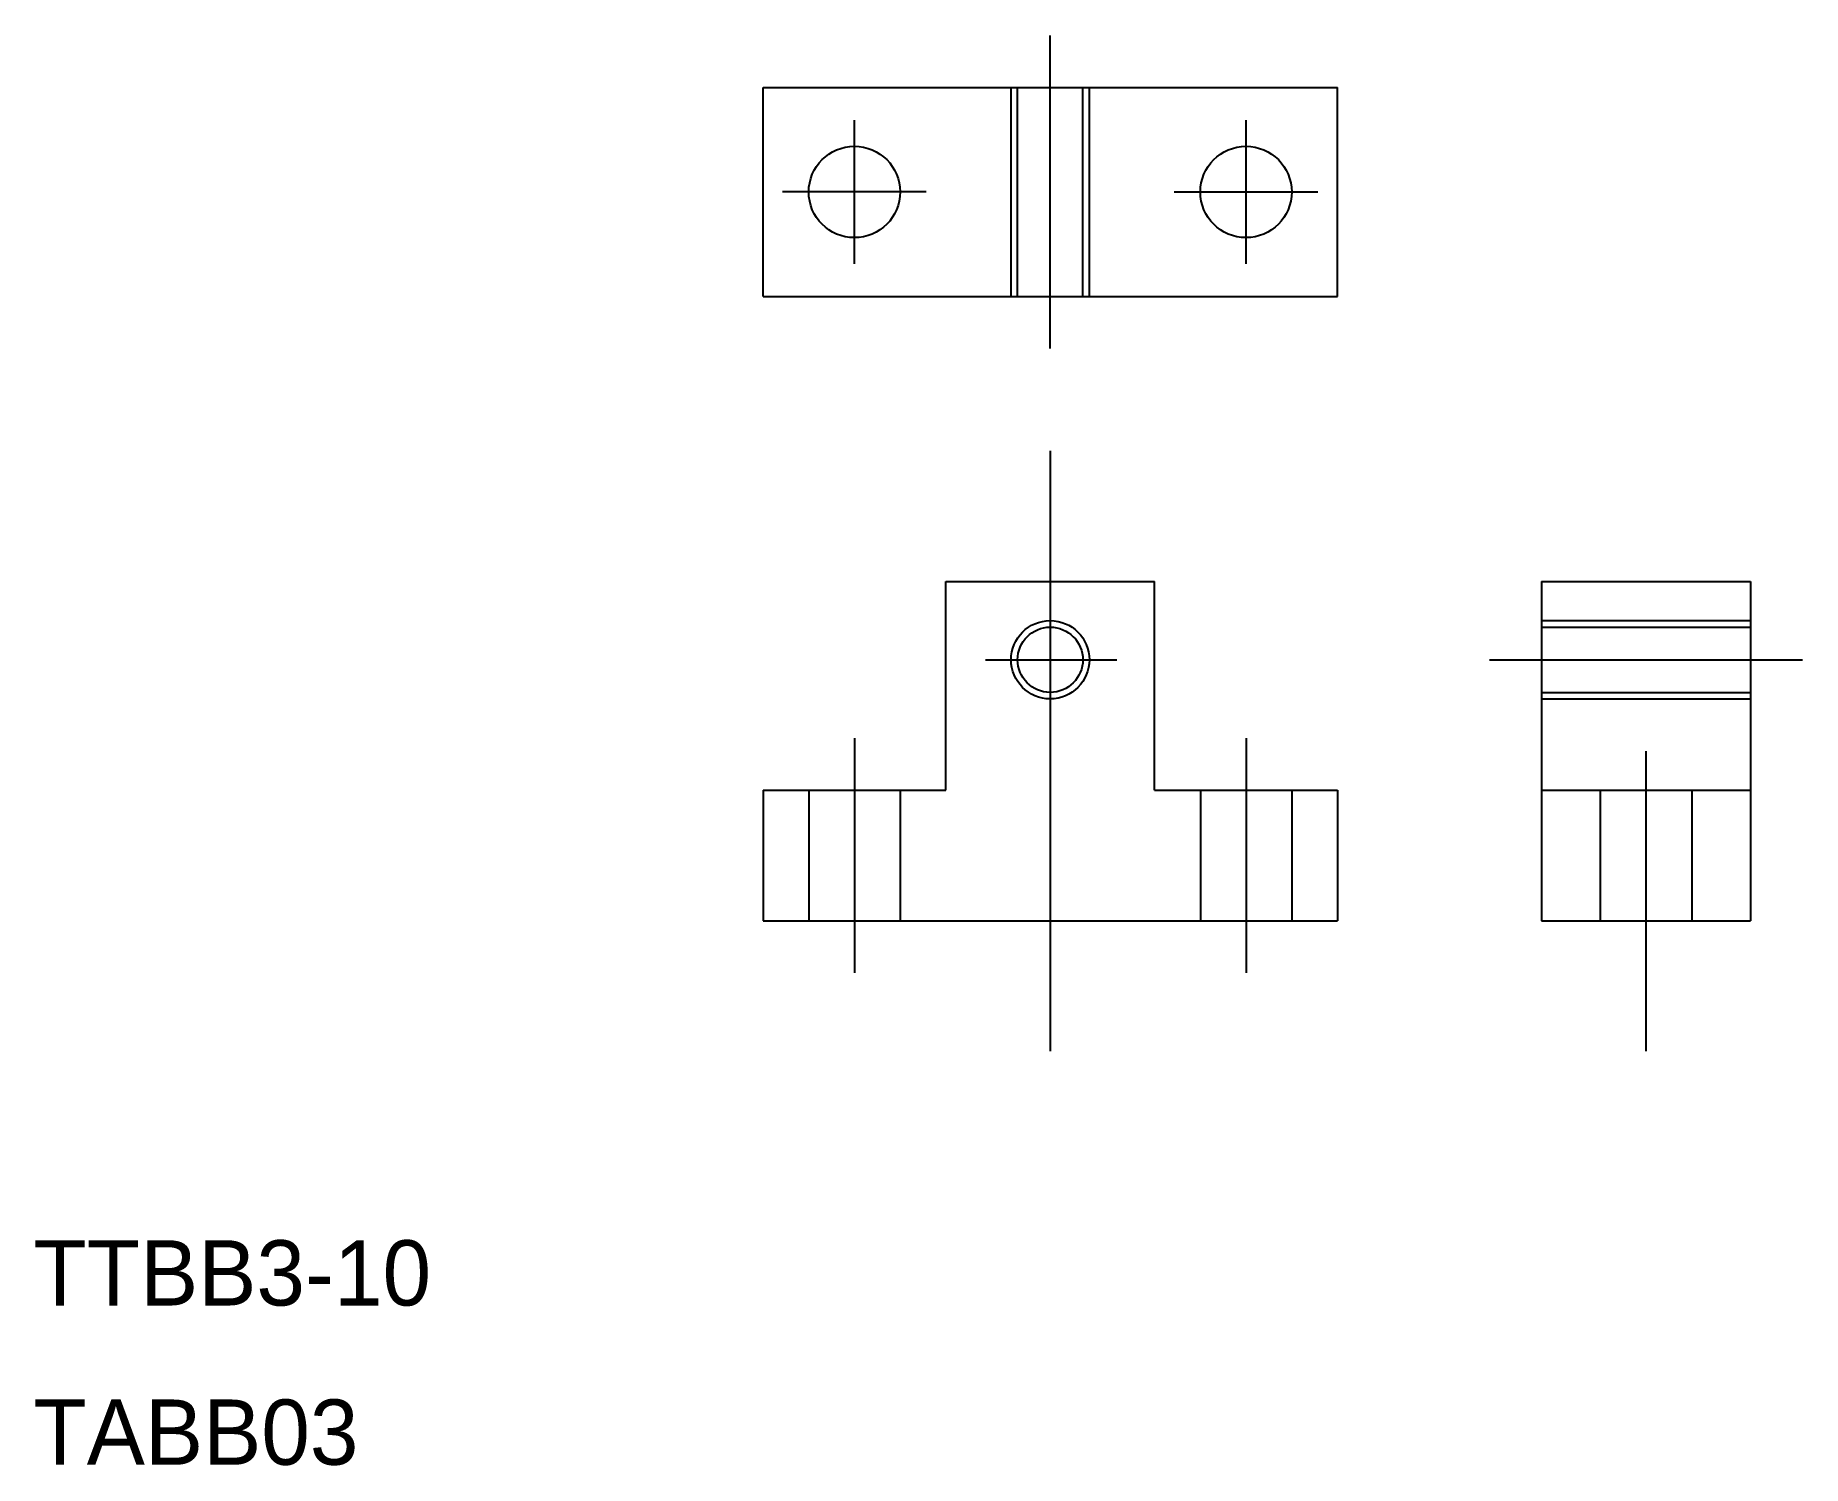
# Model space of a CAD drawing. Extents: x 497.6 to 565.3, y 437.5 to 492.3.
import ezdxf

# ---------------------------------------------------------------- set-up
doc = ezdxf.new("R2010")
doc.units = 0
doc.linetypes.add('CENTER', pattern=[50.8, 31.75, -6.35, 6.35, -6.35])
doc.linetypes.add('DASHED', pattern=[19.05, 12.7, -6.35])
doc.layers.get('0').update_dxf_attribs({"linetype": 'CONTINUOUS'})
doc.layers.add('CENTER', color=1, linetype='CENTER')

msp = doc.modelspace()

# ---------------------------------------------------------------- linework, layer by layer
at = {"color": 7, "linetype": 'CONTINUOUS'}
for p, q in [((525.5, 482.269), (525.5, 490.269)), ((525.5, 490.269), (547.5, 490.269)), ((547.5, 482.269), (547.5, 490.269)), ((525.5, 482.269), (547.5, 482.269)), ((532.5, 471.348), (540.5, 471.348)), ((532.5, 463.348), (532.5, 471.348)), ((540.5, 463.348), (540.5, 471.348)), ((555.321, 471.348), (563.321, 471.348)), ((555.321, 471.348), (555.321, 458.348)), ((563.321, 471.348), (563.321, 458.348)), ((525.5, 463.348), (532.5, 463.348)), ((525.5, 463.348), (525.5, 458.348)), ((540.5, 463.348), (547.5, 463.348)), ((547.5, 463.348), (547.5, 458.348)), ((555.321, 463.348), (563.321, 463.348)), ((525.5, 458.348), (547.5, 458.348)), ((555.321, 458.348), (563.321, 458.348))]:
    msp.add_line(p, q, dxfattribs=at)
at = {"color": 3, "linetype": 'DASHED'}
for p, q in [((535, 482.269), (535, 490.269)), ((535.25, 482.269), (535.25, 490.269)), ((537.75, 482.269), (537.75, 490.269)), ((538, 482.269), (538, 490.269)), ((555.321, 469.848), (563.321, 469.848)), ((555.321, 469.598), (563.321, 469.598)), ((555.321, 467.098), (563.321, 467.098)), ((555.321, 466.848), (563.321, 466.848)), ((527.25, 463.348), (527.25, 458.348)), ((530.75, 463.348), (530.75, 458.348)), ((542.25, 463.348), (542.25, 458.348)), ((545.75, 463.348), (545.75, 458.348)), ((557.571, 463.348), (557.571, 458.348)), ((561.071, 463.348), (561.071, 458.348))]:
    msp.add_line(p, q, dxfattribs=at)
at = {"color": 7, "linetype": 'CONTINUOUS'}
for centre, radius in [((529, 486.269), 1.75), ((544, 486.269), 1.75), ((536.5, 468.348), 1.25)]:
    msp.add_circle(centre, radius, dxfattribs=at)
at = {"color": 3, "linetype": 'CONTINUOUS'}
msp.add_circle((536.5, 468.348), 1.5, dxfattribs=at)
at = {"layer": 'CENTER', "color": 1, "linetype": 'CENTER'}
for p, q in [((536.5, 480.269), (536.5, 492.269)), ((529, 483.519), (529, 489.019)), ((544, 483.519), (544, 489.019)), ((531.75, 486.269), (526.25, 486.269)), ((541.25, 486.269), (546.75, 486.269)), ((536.5, 476.348), (536.5, 453.348)), ((534.024, 468.348), (539.05, 468.348)), ((553.321, 468.348), (565.321, 468.348)), ((529, 465.348), (529, 456.348)), ((544, 465.348), (544, 456.348)), ((559.321, 453.348), (559.321, 464.848))]:
    msp.add_line(p, q, dxfattribs=at)

# ---------------------------------------------------------------- texts
at = {"color": 7, "linetype": 'CONTINUOUS'}
for s, p in [('TTBB3-10', (497.551, 443.608)), ('TABB03', (497.551, 437.508))]:
    msp.add_text(s, height=2.5, dxfattribs=at).set_placement(p)

doc.saveas('drawing.dxf')
